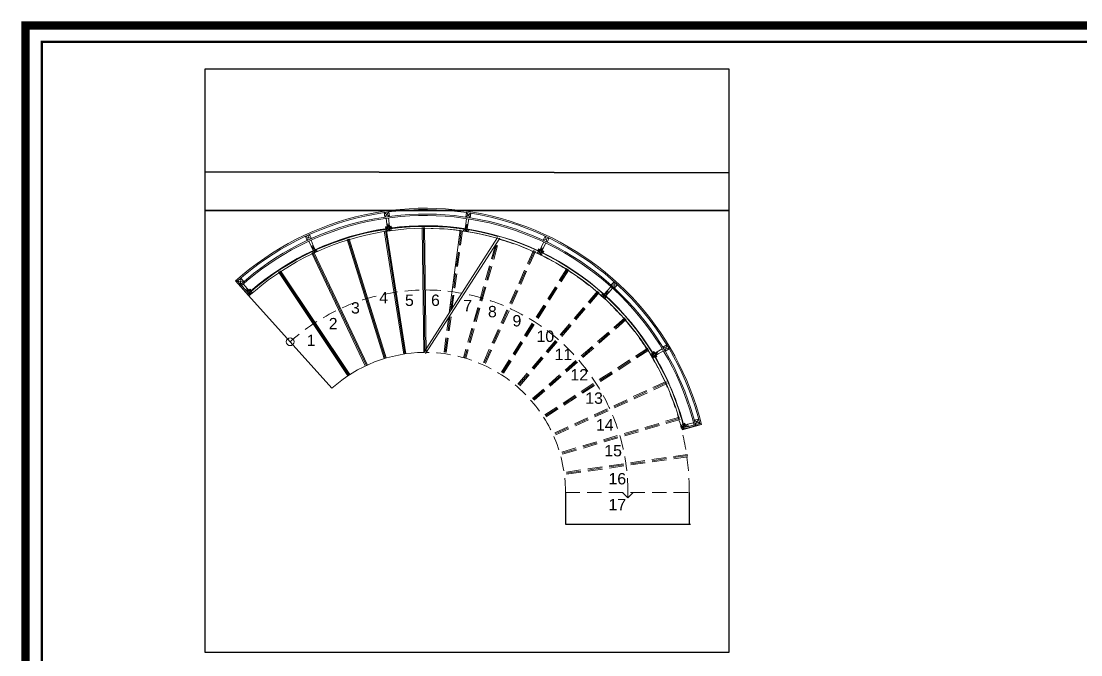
# Model space of a CAD drawing. Header units: millimetres. Extents: x 54215 to 67697, y 23496 to 56611.
# Drawn here: x 55693 to 56626, y 24195 to 24753 of the extents above; entities that cross this region are included whole.
import ezdxf

# ---------------------------------------------------------------- set-up
doc = ezdxf.new("R2010")
doc.units = ezdxf.units.MM
doc.linetypes.add('DASHED', pattern=[19.05, 12.7, -6.35])
doc.layers.add('0 rölöve', color=7, linetype='Continuous', true_color=0xf1380e)
doc.layers.add('no3_alçıpan kesit', color=7, linetype='Continuous', lineweight=20, true_color=0xf5003d)
doc.layers.add('no3_tefriş ön ince', color=7, linetype='Continuous', lineweight=18, true_color=0x8c1aff)
for name, color, linetype, lineweight in [('no3_cam kesit arka', 141, 'Continuous', 18), ('no3_duvar kaplama', 8, 'Continuous', 0), ('no3_duvar mevcut', 4, 'Continuous', 35), ('no3_kutu profil gorunus', 8, 'Continuous', 0), ('no3_kutuprofil kesit', 74, 'Continuous', 18), ('no3_lejand', 255, 'Continuous', 13), ('t_yazı', 154, 'Continuous', 25)]:
    doc.layers.add(name, color=color, linetype=linetype, lineweight=lineweight)
doc.styles.get("Standard").update_dxf_attribs({"font": 'arial.ttf'})

msp = doc.modelspace()

# ---------------------------------------------------------------- linework, layer by layer
for p, q in [((56172.577, 24338.077), (56172.577, 24310.077)), ((56281.577, 24338.077), (56281.577, 24310.077)), ((56172.577, 24310.077), (56282.577, 24310.077))]:
    msp.add_line(p, q)
at = {"color": 252, "const_width": 2.031}
msp.add_lwpolyline([(58449.655, 24230.129, -0.4142136), (58440.109, 24220.583), (58079.769, 24220.583, 0.4142136), (58055.905, 24196.72), (58055.905, 23964.768, 0.4142136), (58079.769, 23940.905), (58440.109, 23940.905, -0.4142136), (58449.655, 23931.359), (58449.655, 23615.714), (55711.249, 23615.714), (55711.249, 24735.078), (58449.655, 24735.078), (58449.655, 24230.129)], format="xyb", dxfattribs=at)
msp.add_lwpolyline([(56316.409, 24711.096), (56316.409, 24197.162), (55855.276, 24197.162), (55855.276, 24711.096)], close=True)
at = {"layer": '0 rölöve'}
for p, q in [((55893.342, 24511.667), (55881.983, 24524.314)), ((56275.249, 24393.474), (56290.365, 24397.489))]:
    msp.add_line(p, q, dxfattribs=at)
at = {"layer": 'no3_alçıpan kesit'}
for p, q in [((55881.983, 24524.314), (55892.473, 24512.634)), ((55882.877, 24525.114), (55887.152, 24520.355)), ((56292.008, 24399.167), (56277.164, 24395.224)), ((56292.298, 24398.003), (56277.472, 24394.065))]:
    msp.add_line(p, q, dxfattribs=at)
for radius, start in [(250.326, 13.842295), (249.126, 13.842295), (245.126, 13.828809), (243.926, 13.823661)]:
    msp.add_arc((56049.251, 24338.077), radius, start, 131.928492, dxfattribs=at)
at = {"layer": 'no3_cam kesit arka'}
for p, q in [((56015.732, 24570.623), (56015.775, 24570.326)), ((56017.906, 24570.926), (56017.946, 24570.628)), ((56149.491, 24550.569), (56149.359, 24550.3)), ((56151.471, 24549.624), (56151.344, 24549.352)), ((55894.728, 24515.062), (55894.928, 24514.839)), ((56250.03, 24460.097), (56249.772, 24459.944)), ((56250.03, 24460.097), (56249.774, 24459.941)), ((56251.161, 24458.216), (56250.903, 24458.063)), ((56251.161, 24458.216), (56250.905, 24458.059)), ((56251.161, 24458.216), (56250.905, 24458.059)), ((56276.306, 24397.168), (56276.596, 24397.245))]:
    msp.add_line(p, q, dxfattribs=at)
for radius, start, end in [(234.949, 64.745139, 97.666872), (234.649, 64.745139, 97.666872), (234.949, 98.201982, 131.123714), (234.649, 98.201982, 131.123714), (234.649, 31.288301, 64.210034), (234.949, 31.288301, 64.210034), (234.649, 13.782081, 30.753192), (234.949, 14.320037, 30.753192)]:
    msp.add_arc((56049.251, 24338.077), radius, start, end, dxfattribs=at)
at = {"layer": 'no3_duvar kaplama'}
for p, q in [((56047.737, 24461.394), (56112.743, 24562.598)), ((56049.425, 24460.322), (56114.749, 24562.021))]:
    msp.add_line(p, q, dxfattribs=at)
msp.add_lwpolyline([(56046.406, 24570.686, -0.3356134), (56272.308, 24404.112, -0.3356134)], format="xyb", dxfattribs=at)
at = {"layer": 'no3_duvar mevcut'}
for p, q in [((55854.697, 24620.403), (56316.409, 24619.494)), ((55854.697, 24586.403), (56316.409, 24586.403))]:
    msp.add_line(p, q, dxfattribs=at)
at = {"layer": 'no3_kutu profil gorunus'}
for p, q in [((56015.355, 24574.305), (56014.673, 24579.561)), ((56017.339, 24574.562), (56016.656, 24579.818)), ((56084.716, 24574.372), (56085.429, 24579.305)), ((56086.695, 24574.086), (56087.406, 24579)), ((55948.665, 24554.836), (55946.637, 24559.369)), ((55950.491, 24555.653), (55948.455, 24560.203)), ((56151.13, 24553.865), (56153.369, 24558.669)), ((56152.943, 24553.02), (56155.182, 24557.824)), ((55890.693, 24516.412), (55887.152, 24520.355)), ((55892.181, 24517.748), (55888.64, 24521.691)), ((56209.267, 24515.551), (56212.643, 24519.193)), ((56210.734, 24514.191), (56214.122, 24517.847)), ((56253.269, 24461.887), (56257.837, 24464.576)), ((56254.284, 24460.164), (56258.851, 24462.852)), ((56280.227, 24398.107), (56285.044, 24399.387)), ((56280.234, 24398.109), (56285.356, 24399.47)), ((56281.023, 24396.249), (56285.822, 24397.524)), ((56281.03, 24396.251), (56286.152, 24397.612))]:
    msp.add_line(p, q, dxfattribs=at)
msp.add_arc((56049.251, 24338.077), 232.626, 74.209777, 131.928492, dxfattribs=at)
at = {"layer": 'no3_kutuprofil kesit'}
for p, q in [((56012.996, 24584.551), (56017.476, 24581.113)), ((56016.959, 24585.101), (56013.51, 24580.598)), ((56089.243, 24583.972), (56084.687, 24580.627)), ((56085.29, 24584.583), (56088.642, 24580.025)), ((56015.355, 24574.305), (56017.854, 24570.596)), ((56015.87, 24570.338), (56017.339, 24574.562)), ((56019.299, 24571.114), (56017.618, 24572.408)), ((56017.811, 24570.921), (56019.106, 24572.601)), ((56086.695, 24574.086), (56084.143, 24570.413)), ((56086.123, 24570.127), (56084.716, 24574.372)), ((55943.488, 24563.638), (55948.789, 24561.658)), ((55947.123, 24565.307), (55945.15, 24559.997)), ((56015.828, 24570.663), (56014.147, 24571.957)), ((56014.34, 24570.47), (56015.635, 24572.151)), ((56014.879, 24570.21), (56019.103, 24568.741)), ((56018.845, 24570.725), (56015.136, 24568.226)), ((56087.063, 24569.658), (56082.808, 24568.282)), ((56083.109, 24570.26), (56086.762, 24567.68)), ((56154.659, 24563.805), (56156.588, 24558.473)), ((55948.665, 24554.836), (55952.125, 24552.002)), ((55950.299, 24551.185), (55950.491, 24555.653)), ((56151.254, 24549.394), (56151.13, 24553.865)), ((56158.27, 24562.083), (56152.962, 24560.163)), ((55949.523, 24550.477), (55953.992, 24550.318)), ((55953.162, 24552.138), (55950.353, 24548.657)), ((56152.16, 24548.972), (56147.69, 24548.849)), ((56148.22, 24551.17), (56150.213, 24551.896)), ((56148.534, 24550.661), (56151.315, 24547.159)), ((56149.579, 24550.536), (56148.853, 24552.529)), ((56152.943, 24553.02), (56149.441, 24550.239)), ((56151.392, 24549.691), (56153.385, 24550.417)), ((56152.752, 24549.058), (56152.026, 24551.051)), ((55886.35, 24521.248), (55886.61, 24526.788)), ((55889.326, 24523.92), (55883.679, 24524.221)), ((55894.854, 24514.772), (55890.693, 24516.412)), ((55892.181, 24517.748), (55893.366, 24513.436)), ((55894.767, 24517.114), (55894.654, 24514.995)), ((56218.381, 24520.994), (56212.616, 24520.751)), ((56215.422, 24523.686), (56215.57, 24518.054)), ((55896.786, 24513.819), (55892.473, 24512.634)), ((55895.77, 24515.998), (55893.651, 24516.111)), ((55893.81, 24511.146), (55895.449, 24515.307)), ((56208.546, 24510.357), (56204.243, 24511.577)), ((56205.592, 24513.054), (56207.197, 24508.88)), ((56206.548, 24512.617), (56210.734, 24514.191)), ((56209.267, 24515.551), (56208.015, 24511.258)), ((56249.315, 24460.72), (56249.621, 24456.258)), ((56249.344, 24461.317), (56251.397, 24460.785)), ((56250.105, 24460.024), (56250.636, 24462.078)), ((56253.269, 24461.887), (56250.837, 24458.135)), ((56263.885, 24464.552), (56258.35, 24465.936)), ((56261.826, 24467.982), (56260.379, 24462.489)), ((56251.344, 24457.273), (56247.592, 24459.705)), ((56249.822, 24459.858), (56254.284, 24460.164)), ((56251.119, 24458.301), (56253.173, 24457.769)), ((56251.88, 24457.008), (56252.412, 24459.062)), ((56277.144, 24393.977), (56274.209, 24397.352)), ((56276.146, 24397.851), (56275.207, 24393.478)), ((56276.266, 24398.607), (56278.1, 24397.542)), ((56280.74, 24396.174), (56276.361, 24397.08)), ((56280.747, 24396.176), (56276.368, 24397.082)), ((56276.651, 24397.157), (56277.715, 24398.992)), ((56276.874, 24395.147), (56280.227, 24398.107)), ((56276.881, 24395.149), (56280.234, 24398.109)), ((56290.852, 24398.845), (56285.98, 24401.72)), ((56289.845, 24402.716), (56286.978, 24397.847))]:
    msp.add_line(p, q, dxfattribs=at)
for points in [[(56017.476, 24581.113), (56016.959, 24585.101), (56012.996, 24584.551), (56013.51, 24580.598)], [(56084.687, 24580.627), (56085.29, 24584.583), (56089.243, 24583.972), (56088.642, 24580.025)], [(56017.854, 24570.596), (56015.87, 24570.338), (56015.355, 24574.305), (56017.339, 24574.562)], [(56017.811, 24570.921), (56019.299, 24571.114), (56019.106, 24572.601), (56017.618, 24572.408)], [(56084.143, 24570.413), (56086.123, 24570.127), (56086.695, 24574.086), (56084.716, 24574.372)], [(55948.789, 24561.658), (55947.123, 24565.307), (55943.488, 24563.638), (55945.15, 24559.997)], [(56015.828, 24570.663), (56014.34, 24570.47), (56014.147, 24571.957), (56015.635, 24572.151)], [(56019.103, 24568.741), (56018.845, 24570.725), (56014.879, 24570.21), (56015.136, 24568.226)], [(56082.808, 24568.282), (56083.109, 24570.26), (56087.063, 24569.658), (56086.762, 24567.68)], [(56152.962, 24560.163), (56154.659, 24563.805), (56158.27, 24562.083), (56156.588, 24558.473)], [(55952.125, 24552.002), (55950.299, 24551.185), (55948.665, 24554.836), (55950.491, 24555.653)], [(56149.441, 24550.239), (56151.254, 24549.394), (56152.943, 24553.02), (56151.13, 24553.865)], [(55953.992, 24550.318), (55953.162, 24552.138), (55949.523, 24550.477), (55950.353, 24548.657)], [(56147.69, 24548.849), (56148.534, 24550.661), (56152.16, 24548.972), (56151.315, 24547.159)], [(56149.579, 24550.536), (56148.22, 24551.17), (56148.853, 24552.529), (56150.213, 24551.896)], [(56151.392, 24549.691), (56152.752, 24549.058), (56153.385, 24550.417), (56152.026, 24551.051)], [(55883.679, 24524.221), (55886.35, 24521.248), (55889.326, 24523.92), (55886.61, 24526.788)], [(55893.366, 24513.436), (55894.854, 24514.772), (55892.181, 24517.748), (55890.693, 24516.412)], [(55895.77, 24515.998), (55894.767, 24517.114), (55893.651, 24516.111), (55894.654, 24514.995)], [(56215.57, 24518.054), (56218.381, 24520.994), (56215.422, 24523.686), (56212.616, 24520.751)], [(55892.473, 24512.634), (55893.81, 24511.146), (55896.786, 24513.819), (55895.449, 24515.307)], [(56207.197, 24508.88), (56208.546, 24510.357), (56205.592, 24513.054), (56204.243, 24511.577)], [(56208.015, 24511.258), (56206.548, 24512.617), (56209.267, 24515.551), (56210.734, 24514.191)], [(56249.621, 24456.258), (56251.344, 24457.273), (56249.315, 24460.72), (56247.592, 24459.705)], [(56250.105, 24460.024), (56249.344, 24461.317), (56250.636, 24462.078), (56251.397, 24460.785)], [(56250.837, 24458.135), (56249.822, 24459.858), (56253.269, 24461.887), (56254.284, 24460.164)], [(56260.379, 24462.489), (56263.885, 24464.552), (56261.826, 24467.982), (56258.35, 24465.936)], [(56251.119, 24458.301), (56251.88, 24457.008), (56253.173, 24457.769), (56252.412, 24459.062)], [(56274.209, 24397.352), (56276.146, 24397.851), (56277.144, 24393.977), (56275.207, 24393.478)], [(56276.651, 24397.157), (56276.266, 24398.607), (56277.715, 24398.992), (56278.1, 24397.542)], [(56276.361, 24397.08), (56276.874, 24395.147), (56280.74, 24396.174), (56280.227, 24398.107)], [(56276.368, 24397.082), (56276.881, 24395.149), (56280.747, 24396.176), (56280.234, 24398.109)], [(56285.98, 24401.72), (56289.845, 24402.716), (56290.852, 24398.845), (56286.978, 24397.847)]]:
    msp.add_lwpolyline(points, close=True, dxfattribs=at)
at = {"layer": 'no3_lejand', "color": 1, "const_width": 7.466}
msp.add_lwpolyline([(58463.973, 23601.396), (55696.931, 23601.396), (55696.931, 24749.396), (58463.973, 24749.396), (58463.973, 24230.129, -0.4142136), (58440.109, 24206.265), (58079.769, 24206.265, 0.4142136), (58070.223, 24196.72), (58070.223, 23964.768, 0.4142136), (58079.769, 23955.223), (58440.109, 23955.223, -0.4142136), (58463.973, 23931.359), (58463.973, 23601.396)], format="xyb", dxfattribs=at)
at = {"layer": 'no3_tefriş ön ince'}
for p, q in [((56012.966, 24568.564), (56030.073, 24459.903)), ((56013.954, 24568.72), (56031.06, 24460.058)), ((56014.942, 24568.875), (56032.048, 24460.214)), ((56046.397, 24571.385), (56047.742, 24461.403)), ((56047.397, 24571.398), (56048.742, 24461.415)), ((56048.397, 24571.41), (56049.742, 24461.427)), ((56079.887, 24569.383), (56070.22, 24496.397)), ((55980.286, 24560.978), (56012.799, 24455.893)), ((55981.241, 24561.274), (56013.754, 24456.188)), ((55982.197, 24561.569), (56014.71, 24456.484)), ((55949.032, 24548.783), (55996.279, 24449.447)), ((55949.935, 24549.213), (55997.182, 24449.877)), ((55950.838, 24549.642), (55998.085, 24450.306)), ((55919.849, 24532.232), (55980.855, 24440.699)), ((55920.681, 24532.787), (55981.687, 24441.253)), ((55921.513, 24533.341), (55982.519, 24441.808)), ((55966.844, 24429.829), (55893.342, 24511.667))]:
    msp.add_line(p, q, dxfattribs=at)
at = {"layer": 'no3_tefriş ön ince', "linetype": 'DASHED'}
for p, q in [((56079.795, 24568.689), (56065.444, 24460.335)), ((56080.786, 24568.556), (56066.435, 24460.204)), ((56081.776, 24568.418), (56067.426, 24460.073)), ((56110.873, 24555.987), (56082.81, 24456.749)), ((56111.835, 24555.715), (56083.772, 24456.477)), ((56112.798, 24555.443), (56084.734, 24456.205)), ((56144.286, 24551.172), (56099.482, 24450.71)), ((56145.199, 24550.764), (56100.396, 24450.302)), ((56146.113, 24550.357), (56101.309, 24449.895)), ((56173.865, 24535.339), (56115.116, 24442.341)), ((56174.71, 24534.805), (56115.962, 24441.807)), ((56175.556, 24534.271), (56116.807, 24441.273)), ((56200.867, 24515.429), (56129.389, 24431.817)), ((56201.627, 24514.779), (56130.149, 24431.168)), ((56202.387, 24514.129), (56130.909, 24430.518)), ((56224.735, 24491.851), (56142.004, 24419.355)), ((56225.394, 24491.099), (56142.663, 24418.603)), ((56226.053, 24490.347), (56143.322, 24417.851)), ((56244.974, 24465.094), (56152.702, 24405.213)), ((56245.519, 24464.256), (56153.246, 24404.374)), ((56246.063, 24463.417), (56153.79, 24403.535)), ((56261.167, 24435.712), (56161.261, 24389.682)), ((56261.586, 24434.803), (56161.679, 24388.774)), ((56262.004, 24433.895), (56162.098, 24387.866)), ((56272.979, 24404.31), (56167.504, 24373.085)), ((56273.263, 24403.351), (56167.788, 24372.126)), ((56273.547, 24402.393), (56168.071, 24371.167)), ((56280.165, 24371.54), (56171.302, 24355.764)), ((56280.308, 24370.55), (56171.445, 24354.774)), ((56280.452, 24369.56), (56171.589, 24353.785)), ((56172.577, 24338.077), (56282.577, 24338.077)), ((56227.577, 24333.38), (56222.88, 24338.077)), ((56227.577, 24338.077), (56227.577, 24333.38)), ((56227.577, 24333.38), (56232.274, 24338.077))]:
    msp.add_line(p, q, dxfattribs=at)
at = {"layer": 'no3_tefriş ön ince'}
msp.add_circle((55930.093, 24470.748), 3.382, dxfattribs=at)
for radius, start in [(234.326, 74.209777), (123.326, 90.703614)]:
    msp.add_arc((56049.251, 24338.077), radius, start, 131.928492, dxfattribs=at)
at = {"layer": 'no3_tefriş ön ince', "linetype": 'DASHED'}
for radius, end in [(232.326, 73.697115), (178.326, 131.928492), (123.326, 89.597381)]:
    msp.add_arc((56049.251, 24338.077), radius, 0, end, dxfattribs=at)

# ---------------------------------------------------------------- texts
at = {"layer": 't_yazı', "char_height": 10, "width": 307.91263, "attachment_point": 7}
for s, insert in [('4', (56008.581, 24504.705)), ('5', (56031.233, 24502.207)), ('6', (56054.168, 24502.207)), ('7', (56082.543, 24497.653)), ('3', (55983.675, 24495.489)), ('8', (56104.302, 24492.218)), ('2', (55964.074, 24481.751)), ('9', (56125.914, 24484.138)), ('10', (56147.085, 24470.476)), ('1', (55944.625, 24467.001)), ('11', (56162.957, 24454.605)), ('12', (56176.923, 24436.683)), ('13', (56190.008, 24415.97)), ('14', (56199.418, 24392.613)), ('15', (56206.769, 24369.696)), ('16', (56210.444, 24345.017)), ('17', (56210.444, 24322.394))]:
    msp.add_mtext(s, dxfattribs=dict(at, insert=insert))

doc.saveas('drawing.dxf')
